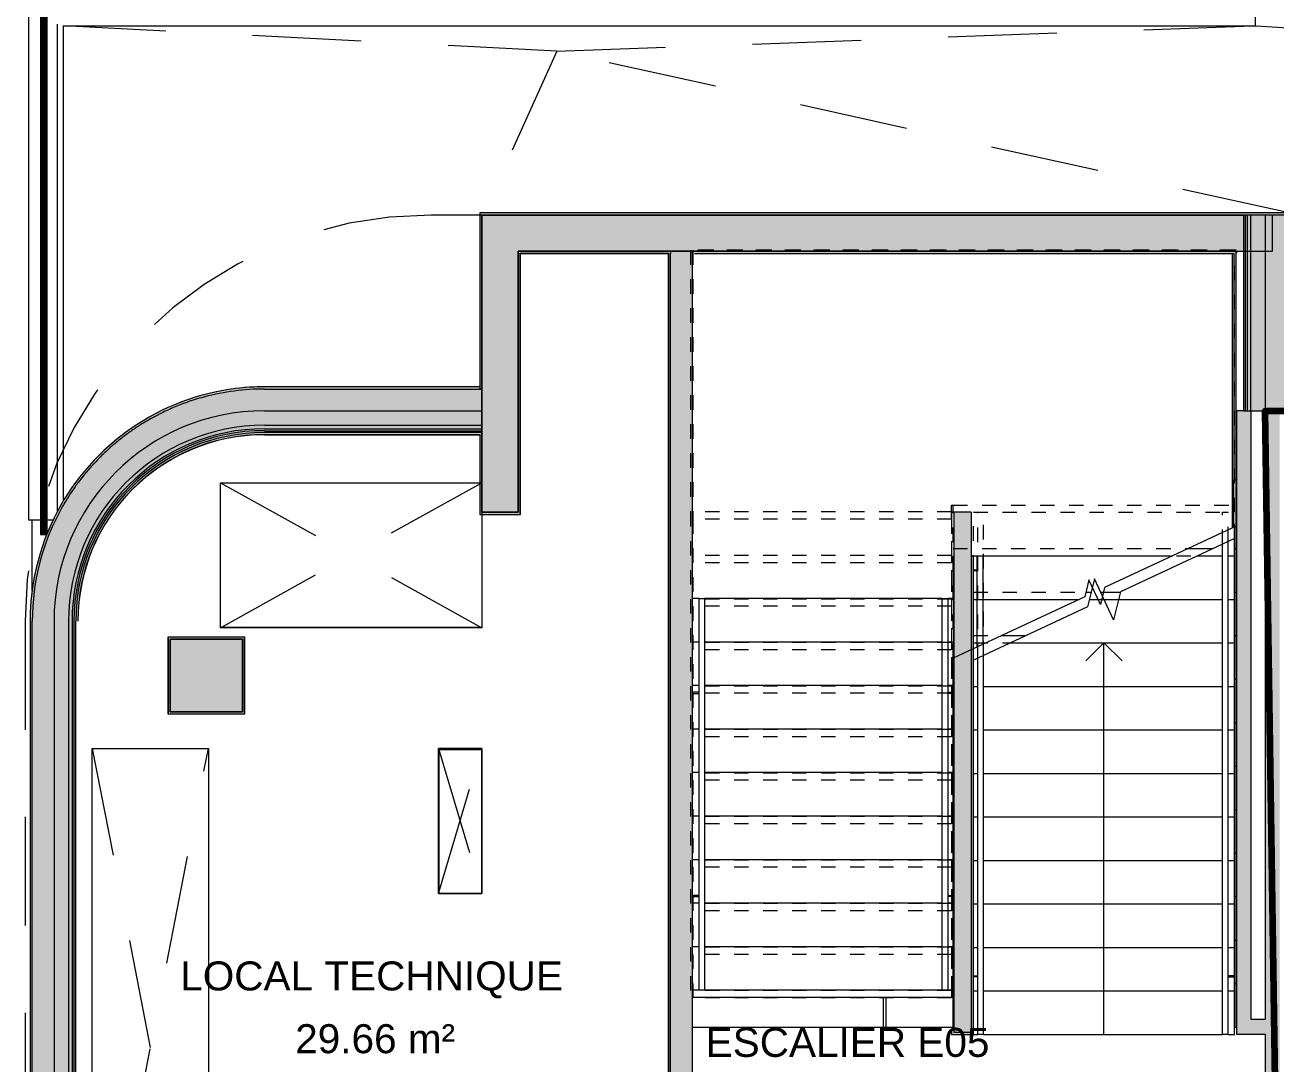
# Model space of a CAD drawing. Header units: metres. Extents: x -227.9 to -141.2, y 39.1 to 91.1.
# Drawn here: x -227.77 to -219.14, y 55.16 to 62.32 of the extents above; entities that cross this region are included whole.
import ezdxf

# ---------------------------------------------------------------- set-up
doc = ezdxf.new("R2010")
doc.units = ezdxf.units.M
for name, pattern in [('JIS_02_0.7', [1.35, 0.75, -0.6]), ('Overhead', [0.003969, 0.002381, -0.001587]), ('Overhead_2_', [0.003969, 0.002381, -0.001587])]:
    doc.linetypes.add(name, pattern=pattern)
for name, color, linetype, lineweight in [('A-AREA-IDEN', 7, 'Continuous', 9), ('A-DETL-THIN', 7, 'Continuous', 5), ('A-FLOR', 7, 'Continuous', 5), ('A-FLOR-HRAL', 7, 'Continuous', 5), ('A-FLOR-HRAL-MBND', 7, 'Overhead', 5), ('A-ROOF', 7, 'Continuous', 5), ('A-WALL', 7, 'Continuous', 5), ('A-WALL-PATT', 7, 'Continuous', 13), ('I-WALL', 7, 'Continuous', 5), ('S-STRS', 7, 'Continuous', 5), ('S-STRS-ANNO', 7, 'Continuous', 5), ('S-STRS-MBND', 7, 'Overhead', 5)]:
    doc.layers.add(name, color=color, linetype=linetype, lineweight=lineweight)
for name, color, linetype, lineweight, true_color in [('A-DETL', 94, 'Continuous', 5, 0x00a600), ('A-DETL-MBND', 9, 'Continuous', 5, 0xc0c0c0), ('S-COLS', 8, 'Continuous', 9, 0x7f7f7f)]:
    doc.layers.add(name, color=color, linetype=linetype, lineweight=lineweight, true_color=true_color)
doc.layers.add('Chambre', color=40, linetype='Continuous')
doc.styles.add('Arial_1', font='arial.ttf', dxfattribs={"height": 0.2})

msp = doc.modelspace()

# ---------------------------------------------------------------- hatches: boundary and pattern name
at = {"layer": 'A-WALL', "true_color": 0xaaaaaa}
for points in [[(-224.6191, 59.8135), (-224.6191, 61.0285), (-224.6341, 61.0285), (-224.6341, 59.8135)], [(-219.0691, 61.0135), (-219.0691, 61.0285), (-224.6191, 61.0285), (-224.6191, 61.0135), (-219.2191, 61.0135)], [(-219.3691, 59.6635), (-219.3561, 59.6635), (-219.3561, 61.0135), (-219.3691, 61.0135), (-219.3691, 59.838)], [(-219.3561, 59.6635), (-219.3431, 59.6635), (-219.3431, 61.0135), (-219.3561, 61.0135), (-219.3561, 59.838)], [(-219.3431, 59.6635), (-219.3191, 59.6635), (-219.3191, 61.0135), (-219.3431, 61.0135), (-219.3431, 59.838)], [(-219.3191, 59.6635), (-219.2191, 59.6635), (-219.2191, 61.0135), (-219.3191, 61.0135), (-219.3191, 59.838)], [(-219.0741, 59.6635), (-219.0691, 59.6635), (-219.0691, 61.0135), (-219.2191, 61.0135), (-219.2191, 59.6635), (-219.0891, 59.6635)], [(-227.7191, 58.2135), (-227.713, 58.353), (-227.6932, 58.4985), (-227.6646, 58.6276), (-227.6203, 58.7664), (-227.5637, 58.9004), (-227.5048, 59.0135), (-227.4298, 59.1312), (-227.3448, 59.242), (-227.2439, 59.351), (-227.1476, 59.4392), (-227.0369, 59.5242), (-226.9191, 59.5992), (-226.7953, 59.6636), (-226.6664, 59.717), (-226.5305, 59.7596), (-226.397, 59.7892), (-226.2586, 59.8074), (-226.1191, 59.8135), (-226.1191, 59.8285), (-226.2599, 59.8224), (-226.3996, 59.804), (-226.5371, 59.7735), (-226.6715, 59.7311), (-226.8017, 59.6772), (-226.9266, 59.6122), (-227.0455, 59.5365), (-227.1572, 59.4507), (-227.2611, 59.3555), (-227.3563, 59.2516), (-227.449, 59.1289), (-227.5191, 59.0184), (-227.5828, 58.896), (-227.6367, 58.7659), (-227.6791, 58.6315), (-227.7096, 58.494), (-227.728, 58.3543), (-227.7341, 58.2135)], [(-227.5691, 58.2135), (-227.5629, 58.3473), (-227.5444, 58.48), (-227.5138, 58.6103), (-227.4712, 58.7373), (-227.4171, 58.8598), (-227.3519, 58.9768), (-227.2763, 59.0873), (-227.1907, 59.1904), (-227.096, 59.2851), (-226.993, 59.3706), (-226.8825, 59.4463), (-226.7655, 59.5115), (-226.6429, 59.5656), (-226.5159, 59.6082), (-226.3856, 59.6388), (-226.2529, 59.6573), (-226.1191, 59.6635), (-226.1191, 59.8135), (-226.2586, 59.8074), (-226.397, 59.7892), (-226.5374, 59.7577), (-226.6664, 59.717), (-226.7953, 59.6636), (-226.9191, 59.5992), (-227.0369, 59.5242), (-227.1476, 59.4392), (-227.2505, 59.3449), (-227.3448, 59.242), (-227.4298, 59.1312), (-227.5048, 59.0135), (-227.5692, 58.8897), (-227.6226, 58.7608), (-227.6646, 58.6276), (-227.6948, 58.4914), (-227.713, 58.353), (-227.7191, 58.2135), (-227.655, 58.2135)], [(-224.6341, 59.8135), (-224.6341, 59.8285), (-226.1191, 59.8285), (-226.1191, 59.8135), (-225.1881, 59.8135)], [(-224.6191, 59.6635), (-224.6191, 59.8135), (-226.1191, 59.8135), (-226.1191, 59.6635), (-225.1881, 59.6635)], [(-227.5691, 58.2135), (-227.4691, 58.2135), (-227.4634, 58.3381), (-227.4461, 58.4616), (-227.4176, 58.583), (-227.378, 58.7012), (-227.3276, 58.8153), (-227.2669, 58.9242), (-227.1905, 59.0343), (-227.1168, 59.123), (-227.0286, 59.2112), (-226.9327, 59.2908), (-226.8298, 59.3613), (-226.7209, 59.422), (-226.6068, 59.4724), (-226.4886, 59.512), (-226.3672, 59.5405), (-226.2437, 59.5578), (-226.1191, 59.5635), (-226.1191, 59.6635), (-226.2529, 59.6573), (-226.3856, 59.6388), (-226.5159, 59.6082), (-226.6429, 59.5656), (-226.7655, 59.5115), (-226.8825, 59.4463), (-226.993, 59.3706), (-227.096, 59.2851), (-227.1907, 59.1904), (-227.2763, 59.0873), (-227.3519, 58.9768), (-227.4171, 58.8598), (-227.4712, 58.7373), (-227.5138, 58.6103), (-227.5444, 58.48), (-227.5629, 58.3473), (-227.5683, 58.2306)], [(-224.6191, 59.5635), (-224.6191, 59.6635), (-226.1191, 59.6635), (-226.1191, 59.5635), (-225.1881, 59.5635)], [(-227.4451, 58.2135), (-227.4395, 58.3359), (-227.4226, 58.4572), (-227.3945, 58.5764), (-227.3556, 58.6925), (-227.3061, 58.8046), (-227.2439, 58.9154), (-227.1773, 59.0126), (-227.0991, 59.1068), (-227.0125, 59.1934), (-226.9182, 59.2717), (-226.8172, 59.3409), (-226.7102, 59.4005), (-226.5981, 59.45), (-226.482, 59.4889), (-226.3628, 59.5169), (-226.2415, 59.5339), (-226.1191, 59.5395), (-226.1191, 59.5635), (-226.2437, 59.5578), (-226.3672, 59.5405), (-226.4886, 59.512), (-226.6068, 59.4724), (-226.7209, 59.422), (-226.8327, 59.3593), (-226.9327, 59.2908), (-227.0286, 59.2112), (-227.1168, 59.123), (-227.1965, 59.0271), (-227.2669, 58.9242), (-227.3276, 58.8153), (-227.378, 58.7012), (-227.4176, 58.583), (-227.4461, 58.4616), (-227.4634, 58.3381), (-227.4691, 58.2135)], [(-227.4321, 58.2135), (-227.4258, 58.3422), (-227.4069, 58.4697), (-227.3756, 58.5947), (-227.3322, 58.716), (-227.2771, 58.8325), (-227.2109, 58.943), (-227.1341, 59.0465), (-227.0476, 59.142), (-226.9521, 59.2285), (-226.8486, 59.3052), (-226.7381, 59.3715), (-226.6216, 59.4266), (-226.5003, 59.47), (-226.3753, 59.5013), (-226.2478, 59.5202), (-226.1191, 59.5265), (-226.1191, 59.5395), (-226.2415, 59.5339), (-226.3628, 59.5169), (-226.482, 59.4889), (-226.5981, 59.45), (-226.7102, 59.4005), (-226.8172, 59.3409), (-226.9182, 59.2717), (-227.0125, 59.1934), (-227.0991, 59.1068), (-227.1773, 59.0126), (-227.2465, 58.9116), (-227.3061, 58.8046), (-227.3556, 58.6925), (-227.3945, 58.5764), (-227.4226, 58.4572), (-227.4395, 58.3359), (-227.4451, 58.2135)], [(-227.4191, 58.2135), (-227.4129, 58.3409), (-227.3942, 58.4671), (-227.3632, 58.5909), (-227.3202, 58.711), (-227.2656, 58.8263), (-227.2, 58.9358), (-227.124, 59.0382), (-227.0384, 59.1328), (-226.9438, 59.2184), (-226.8327, 59.2996), (-226.7319, 59.36), (-226.6166, 59.4146), (-226.4965, 59.4575), (-226.3727, 59.4885), (-226.2466, 59.5073), (-226.1191, 59.5135), (-226.1191, 59.5265), (-226.2478, 59.5202), (-226.3753, 59.5013), (-226.5003, 59.47), (-226.6216, 59.4266), (-226.7381, 59.3715), (-226.8527, 59.3022), (-226.9521, 59.2285), (-227.0476, 59.142), (-227.1341, 59.0465), (-227.2109, 58.943), (-227.2771, 58.8325), (-227.3322, 58.716), (-227.3756, 58.5947), (-227.4069, 58.4697), (-227.4258, 58.3422), (-227.4321, 58.2135)], [(-224.6191, 59.5395), (-224.6191, 59.5635), (-226.1191, 59.5635), (-226.1191, 59.5395), (-225.1881, 59.5395)], [(-224.6191, 59.5265), (-224.6191, 59.5395), (-226.1191, 59.5395), (-226.1191, 59.5265), (-225.1881, 59.5265)], [(-224.6191, 59.5135), (-224.6191, 59.5265), (-226.1191, 59.5265), (-226.1191, 59.5135), (-225.1881, 59.5135)], [(-227.7192, 52.0985), (-227.7192, 58.2135), (-227.7342, 58.2135), (-227.7342, 52.0985)], [(-227.5692, 52.1135), (-227.5692, 58.2135), (-227.7192, 58.2135), (-227.7192, 52.1135), (-227.655, 52.1135)], [(-227.4692, 52.2635), (-227.4692, 58.2135), (-227.5692, 58.2135), (-227.5692, 52.2635)], [(-227.4452, 52.3635), (-227.4452, 58.2135), (-227.4692, 58.2135), (-227.4692, 52.3635)], [(-227.4322, 52.3875), (-227.4322, 58.2135), (-227.4452, 58.2135), (-227.4452, 52.3875)], [(-227.4192, 52.4005), (-227.4192, 58.2135), (-227.4322, 58.2135), (-227.4322, 52.4005)]]:
    msp.add_hatch(color=253, dxfattribs=at).paths.add_polyline_path(points)
at = {"layer": 'A-WALL-PATT', "lineweight": 5, "true_color": 0xaaaaaa}
for points in [[(-224.6191, 58.9635), (-224.3691, 58.9635), (-224.3691, 61.0135), (-224.6191, 61.0135), (-224.6191, 59.5701)], [(-219.1691, 60.7635), (-219.1691, 61.0135), (-224.3691, 61.0135), (-224.3691, 60.7635), (-219.2859, 60.7635)], [(-224.3691, 58.9495), (-224.3551, 58.9495), (-224.3551, 60.7635), (-224.3691, 60.7635), (-224.3691, 58.9635)], [(-223.3191, 60.7495), (-223.3191, 60.7635), (-224.3551, 60.7635), (-224.3541, 60.7495), (-223.3331, 60.7495)], [(-223.3191, 52.2905), (-223.3191, 60.7495), (-223.3331, 60.7485), (-223.3331, 52.2905)], [(-227.4051, 58.2135), (-227.3989, 58.3396), (-227.3804, 58.4644), (-227.3498, 58.5868), (-227.3072, 58.7057), (-227.2533, 58.8197), (-227.1884, 58.928), (-227.1087, 59.0343), (-227.0285, 59.1229), (-226.935, 59.2076), (-226.8327, 59.2833), (-226.7253, 59.3477), (-226.6113, 59.4016), (-226.4924, 59.4441), (-226.37, 59.4748), (-226.2452, 59.4933), (-226.1191, 59.4995), (-226.1191, 59.5135), (-226.2466, 59.5073), (-226.3727, 59.4885), (-226.4965, 59.4575), (-226.6166, 59.4146), (-226.7319, 59.36), (-226.8414, 59.2944), (-226.9438, 59.2184), (-227.0384, 59.1328), (-227.127, 59.0343), (-227.2, 58.9358), (-227.2656, 58.8263), (-227.3202, 58.711), (-227.3632, 58.5909), (-227.3942, 58.4671), (-227.4129, 58.3409), (-227.4191, 58.2135)], [(-224.6331, 59.4995), (-224.6341, 59.5135), (-226.1191, 59.5135), (-226.1191, 59.4995), (-224.6341, 59.4995)], [(-224.6331, 58.9635), (-224.6191, 58.9635), (-224.6191, 59.5135), (-224.6331, 59.5135), (-224.6331, 59.4995)], [(-224.3691, 58.9495), (-224.3691, 58.9635), (-224.6331, 58.9635), (-224.6331, 58.9495)], [(-226.2691, 58.0885), (-226.2551, 58.0885), (-226.2551, 58.1025), (-226.7831, 58.1025), (-226.7831, 58.0885), (-226.7691, 58.0885)], [(-226.7691, 57.5885), (-226.7691, 58.0885), (-226.7831, 58.0885), (-226.7831, 57.5885)], [(-226.2551, 57.5745), (-226.2551, 58.0885), (-226.2691, 58.0885), (-226.2691, 57.5745)], [(-226.2691, 57.5745), (-226.2691, 57.5885), (-226.7831, 57.5885), (-226.7831, 57.5745)]]:
    msp.add_hatch(color=253, dxfattribs=at).paths.add_polyline_path(points)
at = {"layer": 'I-WALL', "true_color": 0xaaaaaa}
for points in [[(-223.3341, 60.7485), (-223.3331, 60.7495), (-223.5435, 60.7485)], [(-223.1691, 53.4636), (-223.1691, 60.7635), (-223.3191, 60.7635), (-223.3191, 53.4636), (-223.2191, 53.4636)], [(-220.2543, 60.7485), (-219.4194, 60.7485), (-219.4194, 60.7635), (-223.1541, 60.7635), (-223.1541, 60.7485), (-221.8989, 60.7485)], [(-219.4194, 59.1866), (-219.4194, 60.7485), (-219.4344, 60.7485), (-219.4344, 59.1866), (-219.432, 59.1866)], [(-219.3152, 55.4655), (-219.3152, 59.6635), (-219.4152, 59.6635), (-219.4152, 55.4655)], [(-219.2191, 52.1146), (-219.1191, 52.1146), (-219.1191, 59.6635), (-219.2191, 59.6635), (-219.2191, 52.6045)], [(-227.4041, 58.2135), (-227.3979, 58.3395), (-227.3794, 58.4642), (-227.3488, 58.5865), (-227.3063, 58.7053), (-227.2524, 58.8193), (-227.1876, 58.9274), (-227.1074, 59.0343), (-227.0278, 59.1222), (-226.9343, 59.2068), (-226.8327, 59.2822), (-226.7249, 59.3468), (-226.6109, 59.4007), (-226.4921, 59.4432), (-226.3698, 59.4738), (-226.2451, 59.4923), (-226.2452, 59.4933), (-226.37, 59.4748), (-226.4924, 59.4441), (-226.6113, 59.4016), (-226.7253, 59.3477), (-226.8336, 59.2828), (-226.935, 59.2076), (-227.0285, 59.1229), (-227.1132, 59.0293), (-227.1884, 58.928), (-227.2533, 58.8197), (-227.3072, 58.7057), (-227.3498, 58.5868), (-227.3804, 58.4644), (-227.3989, 58.3396), (-227.4051, 58.2135)], [(-224.6341, 59.4985), (-224.6341, 59.4995), (-225.1881, 59.4985)], [(-221.3652, 55.3785), (-221.2452, 55.3785), (-221.2452, 58.9655), (-221.3652, 58.9655), (-221.3652, 55.5515)], [(-221.2302, 55.3635), (-221.2302, 58.6586), (-221.2452, 58.6586), (-221.2452, 55.3635)], [(-226.2551, 57.5745), (-226.2541, 57.5745), (-226.2551, 57.9627)], [(-226.7841, 57.5745), (-226.7831, 57.5745), (-226.7841, 57.5885)], [(-226.2551, 57.5735), (-226.2551, 57.5745), (-226.2691, 57.5735)], [(-219.4152, 55.3655), (-219.2191, 55.3655), (-219.2191, 55.4655), (-219.4152, 55.4655)], [(-221.2452, 55.3635), (-221.2452, 55.3785), (-221.3802, 55.3785), (-221.3802, 55.3635)]]:
    msp.add_hatch(color=253, dxfattribs=at).paths.add_polyline_path(points)
at = {"layer": 'S-COLS', "lineweight": 5, "true_color": 0x808080}
msp.add_hatch(color=8, dxfattribs=at).paths.add_polyline_path([(-226.2691, 57.5885), (-226.2691, 58.0885), (-226.7691, 58.0885), (-226.7691, 57.5885)])

# ---------------------------------------------------------------- linework, layer by layer
at = {"layer": 'A-DETL', "color": 7, "linetype": 'JIS_02_0.7'}
for p, q in [((-224.6191, 61.0135), (-224.9685, 61.0135)), ((-226.422, 59.1679), (-224.6191, 58.1679)), ((-226.422, 58.1679), (-224.6191, 59.1679)), ((-227.7692, 58.2135), (-227.7692, 44.2728)), ((-227.3051, 57.3356), (-226.5051, 53.2033)), ((-227.3051, 53.2033), (-226.5051, 57.3356)), ((-224.9191, 57.3356), (-224.6191, 56.3356)), ((-224.9191, 56.3356), (-224.6191, 57.3356))]:
    msp.add_line(p, q, dxfattribs=at)
msp.add_arc((-224.9692, 58.2135), 2.8, 90, 180, dxfattribs=at)
at = {"layer": 'A-DETL-MBND', "lineweight": 9}
for p, q in [((-219.4191, 60.7508), (-219.4152, 60.7508)), ((-219.4191, 58.8684), (-219.4191, 60.7508)), ((-223.1672, 55.4135), (-221.3702, 55.4135))]:
    msp.add_line(p, q, dxfattribs=at)
at = {"layer": 'A-DETL-MBND'}
for p, q in [((-224.6191, 58.1687), (-226.422, 58.1687)), ((-224.9131, 56.3356), (-224.9131, 57.3287)), ((-224.9131, 57.3287), (-224.6191, 57.3287)), ((-221.8491, 55.4135), (-221.8491, 55.6184)), ((-221.8341, 55.6184), (-221.8341, 55.4135))]:
    msp.add_line(p, q, dxfattribs=at)
at = {"layer": 'A-DETL-THIN'}
for p, q in [((-226.422, 59.1679), (-224.6191, 59.1679)), ((-226.422, 58.1679), (-226.422, 59.1679)), ((-224.6191, 59.1679), (-224.6191, 58.1679)), ((-224.6191, 58.1679), (-226.422, 58.1679)), ((-227.3051, 57.3356), (-226.5051, 57.3356)), ((-227.3051, 53.2033), (-227.3051, 57.3356)), ((-226.5051, 57.3356), (-226.5051, 53.2033)), ((-224.9191, 57.3356), (-224.9191, 56.3356)), ((-224.6191, 57.3356), (-224.9191, 57.3356)), ((-224.6191, 56.3356), (-224.6191, 57.3356)), ((-224.9191, 56.3356), (-224.6191, 56.3356))]:
    msp.add_line(p, q, dxfattribs=at)
at = {"layer": 'A-FLOR', "lineweight": 9}
for p, q in [((-223.1672, 55.4135), (-223.1672, 60.7635)), ((-219.4152, 60.7635), (-219.4152, 60.7508))]:
    msp.add_line(p, q, dxfattribs=at)
at = {"layer": 'A-FLOR'}
for p, q in [((-226.422, 58.1679), (-226.422, 59.1679)), ((-226.422, 59.1679), (-224.6341, 59.1679)), ((-224.6191, 58.9486), (-224.6191, 58.1679)), ((-224.6191, 58.1679), (-226.422, 58.1679)), ((-227.3051, 53.2033), (-227.3051, 57.3356)), ((-227.3051, 57.3356), (-226.5051, 57.3356)), ((-226.5051, 57.3356), (-226.5051, 53.2033)), ((-224.9191, 56.3356), (-224.9191, 57.3356)), ((-224.9191, 57.3356), (-224.6191, 57.3356)), ((-224.6191, 57.3356), (-224.6191, 56.3356)), ((-224.6191, 56.3356), (-224.9191, 56.3356))]:
    msp.add_line(p, q, dxfattribs=at)
at = {"layer": 'A-FLOR-HRAL', "color": 9, "true_color": 0xc0c0c0}
for p, q in [((-227.6627, 62.4568), (-227.6627, 58.8113)), ((-227.6616, 62.4557), (-227.6616, 58.8113)), ((-227.6608, 58.8113), (-227.6608, 62.4549)), ((-227.6502, 58.8113), (-227.6502, 62.4443)), ((-227.6492, 58.8113), (-227.6492, 62.4433)), ((-227.6412, 58.8113), (-227.6412, 62.4353)), ((-227.6377, 62.4318), (-227.6377, 58.8113)), ((-227.6296, 58.8113), (-227.6296, 62.4238)), ((-227.6287, 58.8113), (-227.6287, 62.4228)), ((-227.6188, 58.8113), (-227.6188, 62.413)), ((-227.6162, 58.8155), (-227.6162, 62.4103)), ((-227.6617, 58.8113), (-227.6627, 58.8113)), ((-227.6608, 58.8113), (-227.6616, 58.8113)), ((-227.6502, 58.8113), (-227.6608, 58.8113)), ((-227.6492, 58.8113), (-227.6502, 58.8113)), ((-227.6296, 58.8113), (-227.6492, 58.8113)), ((-227.6377, 58.8113), (-227.6412, 58.8113)), ((-227.6287, 58.8113), (-227.6296, 58.8113)), ((-227.6188, 58.8113), (-227.6287, 58.8113)), ((-219.4732, 58.7631), (-219.5132, 58.7445)), ((-219.5132, 55.3635), (-219.5132, 58.7445)), ((-219.4732, 55.3635), (-219.4732, 58.7631)), ((-221.2033, 58.6635), (-221.1633, 58.6635)), ((-221.2033, 58.0364), (-221.2033, 58.6635)), ((-221.1633, 58.0551), (-221.1633, 58.6635)), ((-223.1242, 58.3684), (-223.0842, 58.3684)), ((-223.1242, 58.3684), (-223.1242, 55.6684)), ((-223.0842, 58.3684), (-223.0842, 55.6684)), ((-221.4472, 58.3684), (-221.4072, 58.3684)), ((-221.4472, 58.3684), (-221.4472, 55.6684)), ((-221.4072, 58.3684), (-221.4072, 55.6684)), ((-221.1602, 57.9765), (-221.2002, 57.9578)), ((-221.1602, 55.3635), (-221.1602, 57.9765)), ((-221.2002, 55.3635), (-221.2002, 57.9578)), ((-223.0842, 55.6684), (-223.1242, 55.6684)), ((-221.4072, 55.6684), (-221.4472, 55.6684)), ((-221.1602, 55.3635), (-221.2002, 55.3635)), ((-219.4732, 55.3635), (-219.5132, 55.3635))]:
    msp.add_line(p, q, dxfattribs=at)
at = {"layer": 'A-FLOR-HRAL'}
for p, q in [((-227.6502, 60.434), (-227.6492, 60.434)), ((-227.6502, 60.4331), (-227.6502, 60.434)), ((-227.6492, 60.4331), (-227.6502, 60.4331)), ((-227.6492, 60.434), (-227.6297, 60.434)), ((-227.6492, 60.434), (-227.6492, 60.4331)), ((-227.6297, 60.4331), (-227.6492, 60.4331)), ((-227.6297, 60.434), (-227.6287, 60.434)), ((-227.6297, 60.4331), (-227.6297, 60.434)), ((-227.6287, 60.4331), (-227.6297, 60.4331)), ((-227.6287, 60.434), (-227.6287, 60.4331)), ((-227.6627, 58.8113), (-227.6617, 58.8113)), ((-227.6617, 58.8093), (-227.6627, 58.8093)), ((-227.6627, 58.8093), (-227.6616, 58.8093)), ((-227.6187, 58.8093), (-227.6617, 58.8093)), ((-221.2302, 58.5675), (-221.2033, 58.5675)), ((-221.2033, 58.5595), (-221.2302, 58.5595)), ((-223.1242, 57.7224), (-223.1642, 57.7224)), ((-223.1642, 57.7144), (-223.1642, 57.7224)), ((-223.1642, 57.7144), (-223.1242, 57.7144)), ((-221.4072, 57.7224), (-221.3702, 57.7224)), ((-221.3702, 57.7144), (-221.4072, 57.7144)), ((-223.1242, 56.3224), (-223.1642, 56.3224)), ((-223.1642, 56.3144), (-223.1642, 56.3224)), ((-221.4072, 56.3224), (-221.3702, 56.3224)), ((-223.1642, 56.3144), (-223.1242, 56.3144)), ((-221.3702, 56.3144), (-221.4072, 56.3144)), ((-221.2302, 55.7675), (-221.2002, 55.7675)), ((-221.2002, 55.7595), (-221.2302, 55.7595)), ((-219.4332, 55.7675), (-219.4732, 55.7675)), ((-219.4732, 55.7595), (-219.4332, 55.7595)), ((-219.4332, 55.7675), (-219.4332, 55.7595))]:
    msp.add_line(p, q, dxfattribs=at)
at = {"layer": 'A-FLOR-HRAL-MBND'}
for p, q in [((-221.2002, 58.9635), (-221.1602, 58.9635)), ((-221.2002, 57.9578), (-221.2002, 58.9635)), ((-221.1602, 57.9765), (-221.1602, 58.9635)), ((-219.5132, 58.9635), (-219.4732, 58.9635)), ((-219.5132, 58.7445), (-219.5132, 58.9635)), ((-219.4732, 58.7631), (-219.4732, 58.9635))]:
    msp.add_line(p, q, dxfattribs=at)
at = {"layer": 'A-ROOF'}
for p, q in [((-219.2859, 62.3185), (-219.2859, 89.7249)), ((-227.5041, 62.297), (-227.5041, 62.3185)), ((-227.5041, 62.3185), (-219.2859, 62.3185)), ((-227.5041, 62.1152), (-227.5041, 62.2969)), ((-227.5041, 59.0424), (-227.5041, 62.1148)), ((-226.1191, 59.8285), (-226.1241, 59.8285))]:
    msp.add_line(p, q, dxfattribs=at)
at = {"layer": 'A-ROOF', "color": 9, "linetype": 'JIS_02_0.7', "true_color": 0xc0c0c0}
for p, q in [((-224.1025, 62.1435), (-227.5041, 62.3185)), ((-224.1025, 62.1435), (-219.2859, 62.3185)), ((-219.2848, 62.3185), (-219.2804, 62.3182)), ((-219.2803, 62.3182), (-212.94, 61.9146)), ((-224.1025, 62.1435), (-224.604, 61.0288)), ((-219.0541, 61.0285), (-224.1025, 62.1435))]:
    msp.add_line(p, q, dxfattribs=at)
at = {"layer": 'A-ROOF'}
for start, end in [(100.16128, 102.02431), (90, 99.43116)]:
    msp.add_arc((-226.1241, 58.2622), 1.5663, start, end, dxfattribs=at)
at = {"layer": 'A-WALL'}
for p, q in [((-227.7441, 62.5285), (-227.7441, 58.9085)), ((-227.5441, 58.9704), (-227.5441, 62.3285)), ((-219.0691, 61.0135), (-219.3691, 61.0135)), ((-219.3561, 61.0135), (-219.3561, 59.6635)), ((-219.3431, 61.0135), (-219.3431, 59.6635)), ((-219.3191, 61.0135), (-219.3191, 59.6635)), ((-219.2191, 61.0135), (-219.2191, 59.6635)), ((-224.3551, 58.9485), (-224.3551, 60.7495)), ((-224.3551, 60.7495), (-223.3331, 60.7495)), ((-223.3331, 60.7495), (-223.3331, 52.2905)), ((-223.3191, 52.2915), (-223.3191, 60.7485)), ((-226.1191, 59.8135), (-224.6191, 59.8135)), ((-224.6341, 59.8285), (-224.6341, 59.8135)), ((-226.1191, 59.6635), (-224.6191, 59.6635)), ((-219.3691, 59.6635), (-219.3152, 59.6635)), ((-226.1191, 59.5635), (-224.6191, 59.5635)), ((-226.1191, 59.5395), (-224.6191, 59.5395)), ((-226.1191, 59.5265), (-224.6191, 59.5265)), ((-226.1191, 59.4995), (-224.6331, 59.4995)), ((-224.6331, 59.4995), (-224.6331, 58.9485)), ((-224.6341, 58.9495), (-224.3541, 58.9495)), ((-221.2452, 58.9655), (-221.3652, 58.9655)), ((-227.6622, 58.9085), (-227.7441, 58.9085)), ((-227.5763, 58.9085), (-227.6167, 58.9085)), ((-227.7192, 52.0985), (-227.7192, 58.2135)), ((-227.5692, 58.2135), (-227.5692, 52.2635)), ((-227.4692, 58.2135), (-227.4692, 52.3635)), ((-227.4452, 58.2135), (-227.4452, 52.3875)), ((-227.4322, 58.2135), (-227.4322, 52.4005)), ((-226.2541, 58.1025), (-226.7841, 58.1025)), ((-226.7831, 58.1035), (-226.7831, 57.5735)), ((-226.2551, 57.5735), (-226.2551, 58.1035)), ((-226.7841, 57.5745), (-226.2541, 57.5745)), ((-221.3652, 55.3785), (-221.2452, 55.3785))]:
    msp.add_line(p, q, dxfattribs=at)
at = {"layer": 'A-WALL', "lineweight": 13}
for p, q in [((-219.0541, 61.0285), (-224.6341, 61.0285)), ((-224.6341, 61.0285), (-224.6341, 59.8285)), ((-224.6191, 61.0135), (-219.3691, 61.0135)), ((-224.6191, 59.8135), (-224.6191, 61.0135)), ((-219.3691, 61.0135), (-219.3691, 59.6635)), ((-224.6341, 59.8285), (-226.1191, 59.8285)), ((-224.6191, 59.5135), (-224.6191, 59.8135)), ((-219.3152, 59.6635), (-219.2191, 59.6635)), ((-227.7342, 58.2135), (-227.7342, 52.0985)), ((-227.4192, 52.4135), (-227.4192, 58.2135))]:
    msp.add_line(p, q, dxfattribs=at)
at = {"layer": 'A-WALL', "lineweight": 15}
for p, q in [((-224.3691, 61.0135), (-224.6191, 61.0135)), ((-224.6191, 61.0135), (-224.6191, 59.8135)), ((-219.1691, 61.0135), (-224.3691, 61.0135)), ((-219.1691, 60.7635), (-219.1691, 61.0135)), ((-224.3691, 58.9635), (-224.3691, 60.7635)), ((-224.3691, 60.7635), (-219.1691, 60.7635)), ((-224.6191, 59.8135), (-224.6191, 58.9635)), ((-224.6191, 58.9635), (-224.3691, 58.9635))]:
    msp.add_line(p, q, dxfattribs=at)
at = {"layer": 'A-WALL', "lineweight": 9}
msp.add_line((-227.7191, 58.4215), (-227.7191, 58.9085), dxfattribs=at)
at = {"layer": 'A-WALL', "lineweight": 13}
for radius, start, end in [(1.615, 90, 145.48762), (1.3, 90, 180), (1.615, 145.49589, 150.10522), (1.615, 150.10522, 180)]:
    msp.add_arc((-226.1191, 58.2135), radius, start, end, dxfattribs=at)
at = {"layer": 'A-WALL'}
for radius, start, end in [(1.6, 90.00035, 104.89937), (1.6, 110.6192, 114.15404), (1.6, 109.51987, 110.6192), (1.6, 105.1558, 109.51987), (1.6, 104.89937, 105.1558), (1.45, 90, 180), (1.6, 118.80804, 121.07675), (1.6, 115.91254, 118.80804), (1.6, 114.15404, 115.91254), (1.35, 90, 180), (1.326, 90, 180), (1.313, 90, 180), (1.6, 123.49004, 126.14043), (1.6, 121.07675, 123.49004), (1.286, 90, 180), (1.6, 128.21138, 131.12428), (1.6, 126.14043, 128.21138), (1.6, 132.98858, 136.04378), (1.6, 131.12428, 132.98858), (1.6, 137.84729, 140.91081), (1.6, 136.04378, 137.84729), (1.6, 142.83016, 145.73479), (1.6, 140.91081, 142.83016), (1.6, 145.73479, 148.01504), (1.6, 150.52329, 180), (1.6, 148.01504, 150.52329)]:
    msp.add_arc((-226.1191, 58.2135), radius, start, end, dxfattribs=at)
at = {"layer": 'Chambre', "lineweight": 140}
msp.add_lwpolyline([(-217.3226, 53.035), (-219.1191, 53.035), (-219.2191, 59.6635), (-211.4891, 59.6635), (-211.4741, 52.2146), (-217.3226, 52.2146), (-217.3226, 53.035)], dxfattribs=at)
at = {"layer": 'I-WALL', "lineweight": 13}
for p, q in [((-224.3691, 60.7635), (-224.3691, 58.9635)), ((-223.3191, 60.7635), (-224.3691, 60.7635)), ((-224.3541, 58.9485), (-224.3541, 60.7485)), ((-224.3541, 60.7485), (-223.3341, 60.7485)), ((-223.3341, 60.7485), (-223.3341, 52.2915)), ((-223.1691, 60.7635), (-223.3191, 60.7635)), ((-223.3191, 60.7635), (-223.3191, 60.7485)), ((-223.1691, 60.7635), (-223.1691, 53.5266)), ((-219.4194, 60.7635), (-223.1541, 60.7635)), ((-223.1541, 60.7485), (-219.4344, 60.7485)), ((-219.4344, 60.7485), (-219.4344, 59.1866)), ((-219.4194, 59.1866), (-219.4194, 60.7635)), ((-219.4152, 59.6635), (-219.4152, 55.3655)), ((-219.3691, 59.6635), (-219.4152, 59.6635)), ((-219.3152, 55.4655), (-219.3152, 59.6635)), ((-219.2191, 59.6635), (-219.2191, 55.4655)), ((-224.6191, 59.5135), (-226.1191, 59.5135)), ((-224.6191, 58.9635), (-224.6191, 59.5135)), ((-226.1191, 59.4985), (-224.6341, 59.4985)), ((-224.6341, 59.4985), (-224.6341, 58.9485)), ((-219.4344, 59.1866), (-219.4194, 59.1866)), ((-224.6341, 58.9485), (-224.3541, 58.9485)), ((-224.3691, 58.9635), (-224.6191, 58.9635)), ((-221.3652, 58.9655), (-221.3652, 55.3785)), ((-221.2452, 58.9655), (-221.2452, 55.3785)), ((-221.2302, 58.6586), (-221.2452, 58.6586)), ((-221.2302, 55.3635), (-221.2302, 58.6586)), ((-226.2541, 58.1035), (-226.7841, 58.1035)), ((-226.7841, 58.1035), (-226.7841, 57.5735)), ((-226.7691, 58.0885), (-226.2691, 58.0885)), ((-226.7691, 57.5885), (-226.7691, 58.0885)), ((-226.2691, 58.0885), (-226.2691, 57.5885)), ((-226.2541, 57.5735), (-226.2541, 58.1035)), ((-226.7841, 57.5735), (-226.2541, 57.5735)), ((-226.2691, 57.5885), (-226.7691, 57.5885)), ((-219.2191, 55.4655), (-219.3152, 55.4655)), ((-221.3802, 55.3785), (-221.3802, 55.3635)), ((-221.3802, 55.3635), (-221.2302, 55.3635)), ((-219.4152, 55.3655), (-219.2191, 55.3655)), ((-219.2191, 55.3655), (-219.2191, 53.5266))]:
    msp.add_line(p, q, dxfattribs=at)
at = {"layer": 'I-WALL'}
for p, q in [((-219.4344, 58.8613), (-219.4344, 59.1866)), ((-219.4194, 59.1866), (-219.4194, 58.8683))]:
    msp.add_line(p, q, dxfattribs=at)
at = {"layer": 'I-WALL', "lineweight": 13}
for radius in [1.3, 1.285]:
    msp.add_arc((-226.1191, 58.2135), radius, 90, 180, dxfattribs=at)
at = {"layer": 'S-COLS', "color": 7}
for p, q in [((-226.2691, 58.0885), (-226.7691, 58.0885)), ((-226.7691, 58.0885), (-226.7691, 57.5885)), ((-226.2691, 57.5885), (-226.2691, 58.0885)), ((-226.7691, 57.5885), (-226.2691, 57.5885))]:
    msp.add_line(p, q, dxfattribs=at)
at = {"layer": 'S-STRS'}
for p, q in [((-219.4433, 58.8571), (-219.4433, 60.7486)), ((-219.4302, 58.6635), (-219.4302, 58.7832)), ((-221.3672, 58.6635), (-221.3652, 58.6635)), ((-221.3672, 58.3684), (-221.3672, 58.6635)), ((-221.2452, 58.6635), (-221.2433, 58.6635)), ((-221.2433, 58.6635), (-221.2033, 58.6635)), ((-221.2433, 58.6586), (-221.2433, 58.6635)), ((-221.1633, 58.6635), (-219.8585, 58.6635)), ((-219.6869, 58.6635), (-219.5132, 58.6635)), ((-219.4732, 58.6635), (-219.4302, 58.6635)), ((-219.4302, 58.3635), (-219.4302, 58.6635)), ((-223.1242, 58.3684), (-223.1672, 58.3684)), ((-221.4472, 58.3684), (-223.0842, 58.3684)), ((-221.3672, 58.3684), (-221.4072, 58.3684)), ((-221.3672, 58.3684), (-221.3672, 58.0684)), ((-221.2302, 58.3635), (-221.2033, 58.3635)), ((-221.1633, 58.3635), (-220.5019, 58.3635)), ((-220.4307, 58.3635), (-220.3302, 58.3635)), ((-220.2298, 58.3635), (-219.5132, 58.3635)), ((-219.4732, 58.3635), (-219.4302, 58.3635)), ((-219.4302, 58.0635), (-219.4302, 58.3635)), ((-223.1242, 58.0684), (-223.1672, 58.0684)), ((-221.4472, 58.0684), (-223.0842, 58.0684)), ((-221.3672, 58.0684), (-221.4072, 58.0684)), ((-221.3672, 58.0684), (-221.3672, 57.96)), ((-221.2302, 58.0635), (-221.2033, 58.0635)), ((-221.1633, 58.0635), (-221.1452, 58.0635)), ((-220.9736, 58.0635), (-219.5132, 58.0635)), ((-219.4732, 58.0635), (-219.4302, 58.0635)), ((-219.4302, 57.7635), (-219.4302, 58.0635)), ((-223.1242, 57.7684), (-223.1672, 57.7684)), ((-221.4472, 57.7684), (-223.0842, 57.7684)), ((-221.3702, 57.7684), (-221.4072, 57.7684)), ((-221.2302, 57.7635), (-221.2002, 57.7635)), ((-221.1602, 57.7635), (-219.5132, 57.7635)), ((-219.4732, 57.7635), (-219.4302, 57.7635)), ((-219.4302, 57.4635), (-219.4302, 57.7635)), ((-223.1242, 57.4684), (-223.1672, 57.4684)), ((-221.4472, 57.4684), (-223.0842, 57.4684)), ((-221.3702, 57.4684), (-221.4072, 57.4684)), ((-221.2302, 57.4635), (-221.2002, 57.4635)), ((-221.1602, 57.4635), (-219.5132, 57.4635)), ((-219.4732, 57.4635), (-219.4302, 57.4635)), ((-219.4302, 57.1635), (-219.4302, 57.4635)), ((-223.1242, 57.1684), (-223.1672, 57.1684)), ((-221.4472, 57.1684), (-223.0842, 57.1684)), ((-221.3702, 57.1684), (-221.4072, 57.1684)), ((-221.2302, 57.1635), (-221.2002, 57.1635)), ((-221.1602, 57.1635), (-219.5132, 57.1635)), ((-219.4732, 57.1635), (-219.4302, 57.1635)), ((-219.4302, 56.8635), (-219.4302, 57.1635)), ((-223.1242, 56.8684), (-223.1672, 56.8684)), ((-221.4472, 56.8684), (-223.0842, 56.8684)), ((-221.3702, 56.8684), (-221.4072, 56.8684)), ((-221.2302, 56.8635), (-221.2002, 56.8635)), ((-221.1602, 56.8635), (-219.5132, 56.8635)), ((-219.4732, 56.8635), (-219.4302, 56.8635)), ((-219.4302, 56.5635), (-219.4302, 56.8635)), ((-223.1242, 56.5684), (-223.1672, 56.5684)), ((-221.4472, 56.5684), (-223.0842, 56.5684)), ((-221.3702, 56.5684), (-221.4072, 56.5684)), ((-221.2302, 56.5635), (-221.2002, 56.5635)), ((-221.1602, 56.5635), (-219.5132, 56.5635)), ((-219.4732, 56.5635), (-219.4302, 56.5635)), ((-219.4302, 56.2635), (-219.4302, 56.5635)), ((-223.1242, 56.2684), (-223.1672, 56.2684)), ((-221.4472, 56.2684), (-223.0842, 56.2684)), ((-221.3702, 56.2684), (-221.4072, 56.2684)), ((-221.2302, 56.2635), (-221.2002, 56.2635)), ((-221.1602, 56.2635), (-219.5132, 56.2635)), ((-219.4732, 56.2635), (-219.4302, 56.2635)), ((-219.4302, 55.9635), (-219.4302, 56.2635)), ((-223.1242, 55.9684), (-223.1672, 55.9684)), ((-221.4472, 55.9684), (-223.0842, 55.9684)), ((-221.3702, 55.9684), (-221.4072, 55.9684)), ((-221.2302, 55.9635), (-221.2002, 55.9635)), ((-221.1602, 55.9635), (-219.5132, 55.9635)), ((-219.4732, 55.9635), (-219.4302, 55.9635)), ((-219.4302, 55.6635), (-219.4302, 55.9635)), ((-223.1242, 55.6684), (-223.1672, 55.6684)), ((-221.4472, 55.6684), (-223.0842, 55.6684)), ((-221.3702, 55.6684), (-221.4072, 55.6684)), ((-221.2302, 55.6635), (-221.2002, 55.6635)), ((-221.1602, 55.6635), (-219.5132, 55.6635)), ((-219.4732, 55.6635), (-219.4302, 55.6635)), ((-219.4302, 55.3635), (-219.4302, 55.6635)), ((-221.2302, 55.3635), (-221.2002, 55.3635)), ((-221.1602, 55.3635), (-219.5132, 55.3635)), ((-219.4732, 55.3635), (-219.4302, 55.3635))]:
    msp.add_line(p, q, dxfattribs=at)
at = {"layer": 'S-STRS', "lineweight": 9}
for p, q in [((-219.4191, 58.7135), (-219.4191, 58.8684)), ((-219.7513, 58.7135), (-219.5796, 58.7135)), ((-219.4302, 58.7135), (-219.4191, 58.7135)), ((-219.4191, 58.4135), (-219.4191, 58.7135)), ((-220.4549, 58.4135), (-220.4185, 58.4135)), ((-220.3344, 58.4135), (-220.2176, 58.4135)), ((-219.4302, 58.4135), (-219.4191, 58.4135)), ((-219.4191, 58.1135), (-219.4191, 58.4135)), ((-221.038, 58.1135), (-220.8663, 58.1135)), ((-219.4302, 58.1135), (-219.4191, 58.1135)), ((-219.4191, 57.8135), (-219.4191, 58.1135)), ((-221.3702, 57.8135), (-221.3702, 57.9586)), ((-221.3702, 57.5135), (-221.3702, 57.8135)), ((-221.3702, 57.8135), (-221.3652, 57.8135)), ((-219.4302, 57.8135), (-219.4191, 57.8135)), ((-219.4191, 57.5135), (-219.4191, 57.8135)), ((-221.3702, 57.2135), (-221.3702, 57.5135)), ((-221.3702, 57.5135), (-221.3652, 57.5135)), ((-219.4302, 57.5135), (-219.4191, 57.5135)), ((-219.4191, 57.2135), (-219.4191, 57.5135)), ((-221.3702, 56.9135), (-221.3702, 57.2135)), ((-221.3702, 57.2135), (-221.3652, 57.2135)), ((-219.4302, 57.2135), (-219.4191, 57.2135)), ((-219.4191, 56.9135), (-219.4191, 57.2135)), ((-221.3702, 56.6135), (-221.3702, 56.9135)), ((-221.3702, 56.9135), (-221.3652, 56.9135)), ((-219.4302, 56.9135), (-219.4191, 56.9135)), ((-219.4191, 56.6135), (-219.4191, 56.9135)), ((-221.3702, 56.3135), (-221.3702, 56.6135)), ((-221.3702, 56.6135), (-221.3652, 56.6135)), ((-219.4302, 56.6135), (-219.4191, 56.6135)), ((-219.4191, 56.3135), (-219.4191, 56.6135)), ((-221.3702, 56.0135), (-221.3702, 56.3135)), ((-221.3702, 56.3135), (-221.3652, 56.3135)), ((-219.4302, 56.3135), (-219.4191, 56.3135)), ((-219.4191, 56.0135), (-219.4191, 56.3135)), ((-221.3702, 55.7135), (-221.3702, 56.0135)), ((-221.3702, 56.0135), (-221.3652, 56.0135)), ((-219.4302, 56.0135), (-219.4191, 56.0135)), ((-219.4191, 55.7135), (-219.4191, 56.0135)), ((-221.3702, 55.4135), (-221.3702, 55.7135)), ((-221.3702, 55.7135), (-221.3652, 55.7135)), ((-219.4302, 55.7135), (-219.4191, 55.7135)), ((-219.4191, 55.4135), (-219.4191, 55.7135)), ((-221.3702, 55.6184), (-223.1672, 55.6184)), ((-221.3702, 55.4135), (-221.3652, 55.4135)), ((-219.4302, 55.4135), (-219.4191, 55.4135))]:
    msp.add_line(p, q, dxfattribs=at)
at = {"layer": 'S-STRS', "linetype": 'Overhead'}
for p, q in [((-221.2433, 58.6635), (-221.2033, 58.6635)), ((-221.1633, 58.6635), (-219.8585, 58.6635)), ((-219.6869, 58.6635), (-219.5132, 58.6635)), ((-219.4732, 58.6635), (-219.4302, 58.6635)), ((-223.1242, 58.3684), (-223.1672, 58.3684)), ((-221.4472, 58.3684), (-223.0842, 58.3684)), ((-221.3672, 58.3684), (-221.4072, 58.3684)), ((-221.2302, 58.3635), (-221.2033, 58.3635)), ((-221.1633, 58.3635), (-220.5019, 58.3635)), ((-220.4307, 58.3635), (-220.3302, 58.3635)), ((-220.2298, 58.3635), (-219.5132, 58.3635)), ((-219.4732, 58.3635), (-219.4302, 58.3635)), ((-223.1242, 58.0684), (-223.1672, 58.0684)), ((-221.4472, 58.0684), (-223.0842, 58.0684)), ((-221.3672, 58.0684), (-221.4072, 58.0684)), ((-221.2302, 58.0635), (-221.2033, 58.0635)), ((-221.1633, 58.0635), (-221.1452, 58.0635)), ((-220.9736, 58.0635), (-219.5132, 58.0635)), ((-219.4732, 58.0635), (-219.4302, 58.0635)), ((-223.1242, 57.7684), (-223.1672, 57.7684)), ((-221.4472, 57.7684), (-223.0842, 57.7684)), ((-221.3702, 57.7684), (-221.4072, 57.7684)), ((-221.2302, 57.7635), (-221.2002, 57.7635)), ((-221.1602, 57.7635), (-219.5132, 57.7635)), ((-219.4732, 57.7635), (-219.4302, 57.7635)), ((-223.1242, 57.4684), (-223.1672, 57.4684)), ((-221.4472, 57.4684), (-223.0842, 57.4684)), ((-221.3702, 57.4684), (-221.4072, 57.4684)), ((-221.2302, 57.4635), (-221.2002, 57.4635)), ((-221.1602, 57.4635), (-219.5132, 57.4635)), ((-219.4732, 57.4635), (-219.4302, 57.4635)), ((-223.1242, 57.1684), (-223.1672, 57.1684)), ((-221.4472, 57.1684), (-223.0842, 57.1684)), ((-221.3702, 57.1684), (-221.4072, 57.1684)), ((-221.2302, 57.1635), (-221.2002, 57.1635)), ((-221.1602, 57.1635), (-219.5132, 57.1635)), ((-219.4732, 57.1635), (-219.4302, 57.1635)), ((-223.1242, 56.8684), (-223.1672, 56.8684)), ((-221.4472, 56.8684), (-223.0842, 56.8684)), ((-221.3702, 56.8684), (-221.4072, 56.8684)), ((-221.2302, 56.8635), (-221.2002, 56.8635)), ((-221.1602, 56.8635), (-219.5132, 56.8635)), ((-219.4732, 56.8635), (-219.4302, 56.8635)), ((-223.1242, 56.5684), (-223.1672, 56.5684)), ((-221.4472, 56.5684), (-223.0842, 56.5684)), ((-221.3702, 56.5684), (-221.4072, 56.5684)), ((-221.2302, 56.5635), (-221.2002, 56.5635)), ((-221.1602, 56.5635), (-219.5132, 56.5635)), ((-219.4732, 56.5635), (-219.4302, 56.5635)), ((-223.1242, 56.2684), (-223.1672, 56.2684)), ((-221.4472, 56.2684), (-223.0842, 56.2684)), ((-221.3702, 56.2684), (-221.4072, 56.2684)), ((-221.2302, 56.2635), (-221.2002, 56.2635)), ((-221.1602, 56.2635), (-219.5132, 56.2635)), ((-219.4732, 56.2635), (-219.4302, 56.2635)), ((-223.1242, 55.9684), (-223.1672, 55.9684)), ((-221.4472, 55.9684), (-223.0842, 55.9684)), ((-221.3702, 55.9684), (-221.4072, 55.9684)), ((-221.2302, 55.9635), (-221.2002, 55.9635)), ((-221.1602, 55.9635), (-219.5132, 55.9635)), ((-219.4732, 55.9635), (-219.4302, 55.9635)), ((-221.2302, 55.6635), (-221.2002, 55.6635)), ((-221.1602, 55.6635), (-219.5132, 55.6635)), ((-219.4732, 55.6635), (-219.4302, 55.6635)), ((-221.2302, 55.3635), (-221.2002, 55.3635)), ((-221.1602, 55.3635), (-219.5132, 55.3635)), ((-219.4732, 55.3635), (-219.4302, 55.3635))]:
    msp.add_line(p, q, dxfattribs=at)
at = {"layer": 'S-STRS', "linetype": 'Overhead_2_', "lineweight": 9}
for p, q in [((-219.7513, 58.7135), (-219.5796, 58.7135)), ((-219.4302, 58.7135), (-219.4191, 58.7135)), ((-220.4549, 58.4135), (-220.4185, 58.4135)), ((-220.3344, 58.4135), (-220.2176, 58.4135)), ((-219.4302, 58.4135), (-219.4191, 58.4135)), ((-221.038, 58.1135), (-220.8663, 58.1135)), ((-219.4302, 58.1135), (-219.4191, 58.1135)), ((-221.3702, 57.8135), (-221.3652, 57.8135)), ((-219.4302, 57.8135), (-219.4191, 57.8135)), ((-221.3702, 57.5135), (-221.3652, 57.5135)), ((-219.4302, 57.5135), (-219.4191, 57.5135)), ((-221.3702, 57.2135), (-221.3652, 57.2135)), ((-219.4302, 57.2135), (-219.4191, 57.2135)), ((-221.3702, 56.9135), (-221.3652, 56.9135)), ((-219.4302, 56.9135), (-219.4191, 56.9135)), ((-221.3702, 56.6135), (-221.3652, 56.6135)), ((-219.4302, 56.6135), (-219.4191, 56.6135)), ((-221.3702, 56.3135), (-221.3652, 56.3135)), ((-219.4302, 56.3135), (-219.4191, 56.3135)), ((-221.3702, 56.0135), (-221.3652, 56.0135)), ((-219.4302, 56.0135), (-219.4191, 56.0135)), ((-221.3702, 55.7135), (-221.3652, 55.7135)), ((-219.4302, 55.7135), (-219.4191, 55.7135)), ((-221.3702, 55.4135), (-221.3652, 55.4135)), ((-219.4302, 55.4135), (-219.4191, 55.4135))]:
    msp.add_line(p, q, dxfattribs=at)
at = {"layer": 'S-STRS-ANNO'}
for p, q in [((-220.3302, 58.0635), (-220.4552, 57.9385)), ((-220.3302, 57.7635), (-220.3302, 58.0635)), ((-220.3302, 58.0635), (-220.2052, 57.9385)), ((-220.3302, 57.4635), (-220.3302, 57.7635)), ((-220.3302, 57.1635), (-220.3302, 57.4635)), ((-220.3302, 56.8635), (-220.3302, 57.1635)), ((-220.3302, 56.5635), (-220.3302, 56.8635)), ((-220.3302, 56.2635), (-220.3302, 56.5635)), ((-220.3302, 55.9635), (-220.3302, 56.2635)), ((-220.3302, 55.6635), (-220.3302, 55.9635)), ((-220.3302, 55.3635), (-220.3302, 55.6635))]:
    msp.add_line(p, q, dxfattribs=at)
at = {"layer": 'S-STRS-MBND'}
for p, q in [((-223.1802, 60.7707), (-223.1802, 58.9657)), ((-219.4302, 60.7707), (-223.1802, 60.7707)), ((-219.4302, 58.9635), (-219.4302, 60.7707)), ((-221.3802, 58.9657), (-223.1802, 58.9657)), ((-223.1802, 58.9657), (-223.1802, 55.6657)), ((-221.3802, 58.9657), (-223.1802, 58.9657)), ((-221.3802, 58.9657), (-221.2302, 58.9657)), ((-221.3802, 58.9657), (-221.3802, 55.6657)), ((-221.2302, 58.9657), (-221.2302, 58.9635)), ((-221.2302, 58.9635), (-219.4302, 58.9635)), ((-221.2302, 58.3675), (-221.2302, 58.9635)), ((-221.2302, 58.9635), (-219.4302, 58.9635)), ((-219.4302, 58.7832), (-219.4302, 58.9635)), ((-221.3802, 58.6657), (-223.1802, 58.6657)), ((-221.3802, 58.6657), (-223.1802, 58.6657)), ((-221.2302, 58.6635), (-219.6869, 58.6635)), ((-221.2302, 58.6635), (-219.6869, 58.6635)), ((-221.3802, 58.3657), (-223.1802, 58.3657)), ((-221.3802, 58.3657), (-223.1802, 58.3657)), ((-221.2302, 58.3635), (-220.4307, 58.3635)), ((-221.2302, 58.3635), (-220.4307, 58.3635)), ((-220.3302, 58.3635), (-220.2298, 58.3635)), ((-220.3302, 58.3635), (-220.2298, 58.3635)), ((-221.3802, 58.0657), (-223.1802, 58.0657)), ((-221.3802, 58.0657), (-223.1802, 58.0657)), ((-221.2302, 58.0635), (-220.9736, 58.0635)), ((-221.2302, 58.0635), (-220.9736, 58.0635)), ((-221.3802, 57.7657), (-223.1802, 57.7657)), ((-221.3802, 57.7657), (-223.1802, 57.7657)), ((-221.3802, 57.4657), (-223.1802, 57.4657)), ((-221.3802, 57.4657), (-223.1802, 57.4657)), ((-221.3802, 57.1657), (-223.1802, 57.1657)), ((-221.3802, 57.1657), (-223.1802, 57.1657)), ((-221.3802, 56.8657), (-223.1802, 56.8657)), ((-221.3802, 56.8657), (-223.1802, 56.8657)), ((-221.3802, 56.5657), (-223.1802, 56.5657)), ((-221.3802, 56.5657), (-223.1802, 56.5657)), ((-221.3802, 56.2657), (-223.1802, 56.2657)), ((-221.3802, 56.2657), (-223.1802, 56.2657)), ((-221.3802, 55.9657), (-223.1802, 55.9657)), ((-221.3802, 55.9657), (-223.1802, 55.9657)), ((-221.3802, 55.6657), (-223.1802, 55.6657))]:
    msp.add_line(p, q, dxfattribs=at)
at = {"layer": 'S-STRS-MBND', "linetype": 'Overhead_2_', "lineweight": 9}
for p, q in [((-223.1652, 60.7707), (-223.1652, 58.9157)), ((-219.4191, 60.7707), (-223.1652, 60.7707)), ((-219.4191, 59.0135), (-219.4191, 60.7707)), ((-221.3802, 59.0135), (-221.3702, 59.0135)), ((-221.3802, 58.9157), (-221.3802, 59.0135)), ((-221.3702, 59.0135), (-219.4191, 59.0135)), ((-221.3702, 57.9586), (-221.3702, 59.0135)), ((-221.3702, 59.0135), (-219.4191, 59.0135)), ((-219.4191, 58.8684), (-219.4191, 59.0135)), ((-221.3802, 58.9157), (-223.1652, 58.9157)), ((-223.1652, 58.9157), (-223.1652, 55.6157)), ((-221.3802, 58.9157), (-223.1652, 58.9157)), ((-221.3802, 58.9157), (-221.3802, 55.6157)), ((-221.3702, 58.7135), (-219.7513, 58.7135)), ((-221.3702, 58.7135), (-219.7513, 58.7135)), ((-221.3802, 58.6157), (-223.1652, 58.6157)), ((-221.3802, 58.6157), (-223.1652, 58.6157)), ((-221.3702, 58.4135), (-221.3652, 58.4135)), ((-221.3702, 58.4135), (-221.3652, 58.4135)), ((-221.2302, 58.4135), (-220.4549, 58.4135)), ((-221.2302, 58.4135), (-220.4549, 58.4135)), ((-220.3535, 58.4135), (-220.3344, 58.4135)), ((-220.3535, 58.4135), (-220.3344, 58.4135)), ((-221.3802, 58.3157), (-223.1652, 58.3157)), ((-221.3802, 58.3157), (-223.1652, 58.3157)), ((-221.3702, 58.1135), (-221.3652, 58.1135)), ((-221.3702, 58.1135), (-221.3652, 58.1135)), ((-221.2302, 58.1135), (-221.038, 58.1135)), ((-221.2302, 58.1135), (-221.038, 58.1135)), ((-221.3802, 58.0157), (-223.1652, 58.0157)), ((-221.3802, 58.0157), (-223.1652, 58.0157)), ((-221.3802, 57.7157), (-223.1652, 57.7157)), ((-221.3802, 57.7157), (-223.1652, 57.7157)), ((-221.3802, 57.4157), (-223.1652, 57.4157)), ((-221.3802, 57.4157), (-223.1652, 57.4157)), ((-221.3802, 57.1157), (-223.1652, 57.1157)), ((-221.3802, 57.1157), (-223.1652, 57.1157)), ((-221.3802, 56.8157), (-223.1652, 56.8157)), ((-221.3802, 56.8157), (-223.1652, 56.8157)), ((-221.3802, 56.5157), (-223.1652, 56.5157)), ((-221.3802, 56.5157), (-223.1652, 56.5157)), ((-221.3802, 56.2157), (-223.1652, 56.2157)), ((-221.3802, 56.2157), (-223.1652, 56.2157)), ((-221.3802, 55.9157), (-223.1652, 55.9157)), ((-221.3802, 55.9157), (-223.1652, 55.9157)), ((-221.3802, 55.6157), (-223.1652, 55.6157))]:
    msp.add_line(p, q, dxfattribs=at)
at = {"layer": 'S-STRS-MBND', "linetype": 'Continuous', "lineweight": 9}
for p, q in [((-219.4191, 58.8684), (-220.3267, 58.4452)), ((-220.4343, 58.4985), (-220.4626, 58.3818)), ((-220.3551, 58.3286), (-220.4343, 58.4985)), ((-220.3267, 58.4452), (-220.3551, 58.3286)), ((-220.4626, 58.3818), (-221.3702, 57.9586))]:
    msp.add_line(p, q, dxfattribs=at)
at = {"layer": 'S-STRS-MBND', "linetype": 'Continuous'}
for p, q in [((-219.5132, 58.7445), (-220.2169, 58.4163)), ((-219.4302, 58.7832), (-219.4732, 58.7631)), ((-220.3962, 58.5051), (-220.4435, 58.3107)), ((-220.2642, 58.2219), (-220.3962, 58.5051)), ((-220.2169, 58.4163), (-220.2642, 58.2219)), ((-220.4435, 58.3107), (-221.1602, 57.9765)), ((-221.2002, 57.9578), (-221.2302, 57.9438))]:
    msp.add_line(p, q, dxfattribs=at)

# ---------------------------------------------------------------- texts
at = {"layer": 'A-AREA-IDEN', "color": 164, "true_color": 0x0029a5, "style": 'Arial_1'}
for s, p in [('LOCAL TECHNIQUE', (-226.6992, 55.6668)), ('29.66 m²', (-225.9065, 55.234)), ('ESCALIER E05', (-223.0762, 55.2087))]:
    msp.add_text(s, height=0.2, dxfattribs=at).set_placement(p)

doc.saveas('drawing.dxf')
